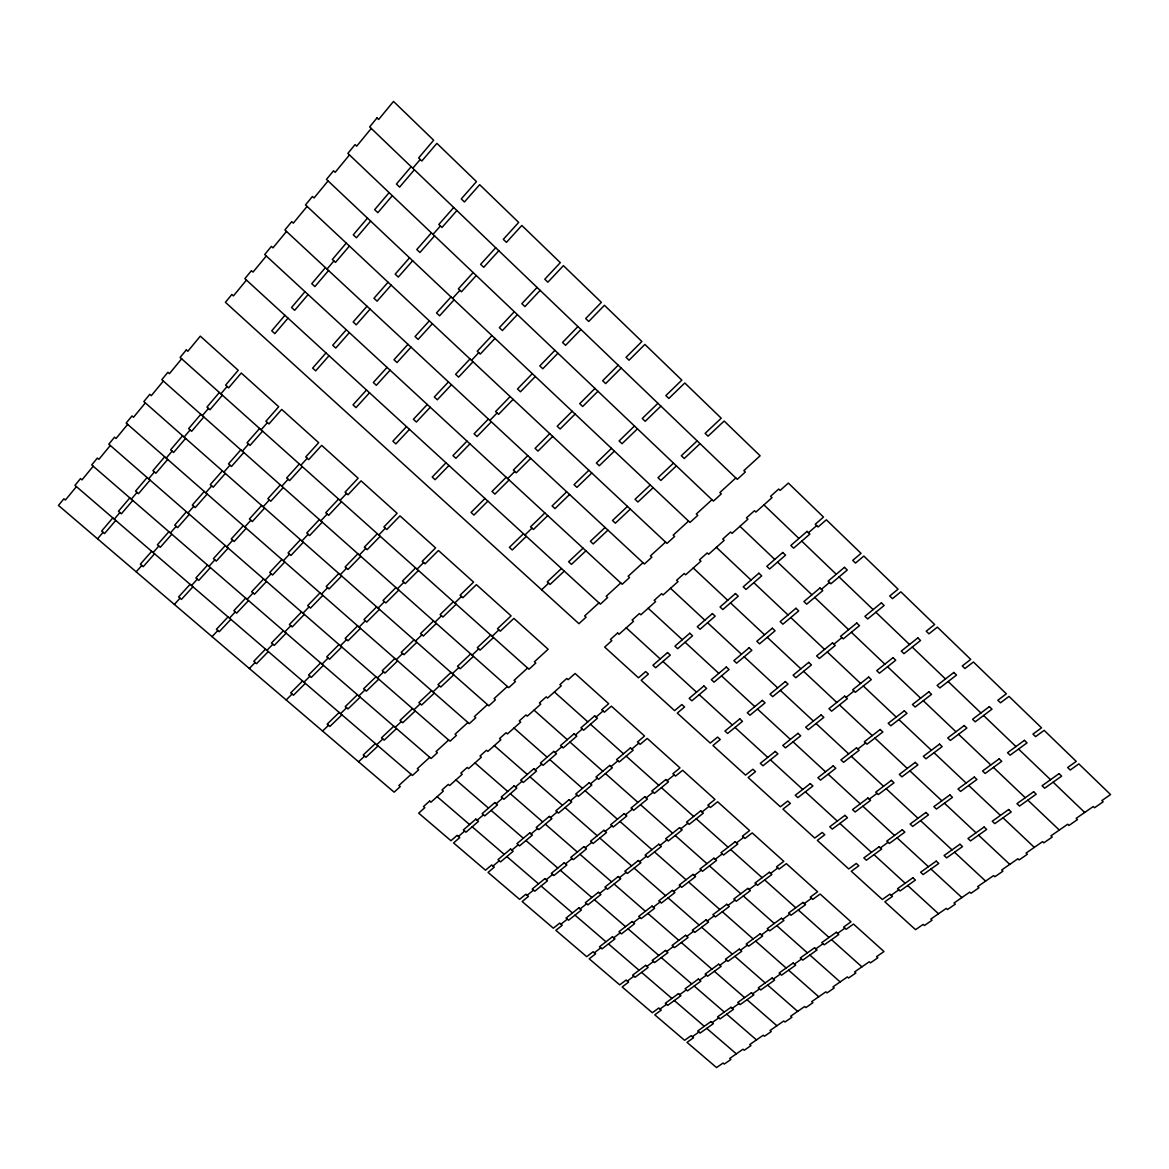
<?xml version="1.0" encoding="UTF-8"?>
<svg xmlns="http://www.w3.org/2000/svg" width="1169" height="1169" viewBox="0 0 1169 1169"><rect width="100%" height="100%" fill="white"/><g stroke="black" fill="none" stroke-linecap="round" stroke-linejoin="round"><path stroke-width="1.5" d="M76.423 486.625L65.391 500.04L63.915 498.768L58.45 505.417L394.128 792.173L400.207 786.635L398.877 785.495L411.137 774.316M93.213 466.241L81.991 479.874L80.515 478.589L74.948 485.354L412.467 775.456L418.648 769.83L417.304 768.676L429.754 757.322M110.295 445.491L98.883 459.359L97.378 458.058L91.723 464.941L431.098 758.476L437.367 752.748L436.037 751.594L448.677 740.035M127.669 424.376L116.052 438.492L114.547 437.177L108.79 444.176L450.036 741.219L456.407 735.403L455.062 734.22L467.921 722.486M145.351 402.896L133.529 417.26L132.009 415.93L126.164 423.061L469.28 723.669L475.768 717.751L474.409 716.568L487.488 704.629M163.339 381.05L151.312 395.663L149.793 394.318L143.831 401.566L488.847 705.828L495.437 699.822L494.078 698.609L507.375 686.481M181.663 358.795L169.417 373.671L167.883 372.312L161.819 379.691L508.734 687.693L515.441 681.585L514.068 680.358L527.599 668.025M246.454 280.078L233.42 295.903L231.857 294.471L225.412 302.318L578.933 623.691L586.049 617.217L584.646 615.946L598.981 602.868M266.284 255.982L253.015 272.099L251.452 270.653L244.876 278.646L600.384 604.154L607.602 597.549L606.2 596.278L620.783 582.966M286.493 231.433L272.976 247.843L271.398 246.381L264.705 254.521L622.186 584.266L629.55 577.559L628.148 576.244L642.979 562.713M307.082 206.416L293.317 223.147L291.724 221.657L284.9 229.957L644.397 564.013L651.878 557.189L650.461 555.874L665.57 542.095M328.08 180.917L314.037 197.97L312.43 196.465L305.489 204.911L666.988 543.424L674.615 536.469L673.198 535.139L688.57 521.096M349.458 154.936L335.152 172.311L333.545 170.791L326.458 179.398L689.988 522.441L697.761 515.368L696.329 514.024L711.979 499.733M371.274 128.429L356.691 146.154L355.069 144.605L347.851 153.387L713.411 501.092L721.317 493.888L719.885 492.514L735.827 477.96M112.808 517.896L101.63 531.062L104.552 533.561L115.746 520.424M129.817 497.892L118.449 511.262L121.386 513.79L132.755 500.434M147.104 477.536L135.546 491.141L138.497 493.698L150.07 480.108M164.697 456.816L152.934 470.669L155.901 473.255L167.678 459.432M182.598 435.745L170.63 449.831L173.626 452.461L185.593 438.404M200.82 414.308L188.633 428.643L191.643 431.303L203.83 416.997M219.348 392.492L206.957 407.075L209.982 409.764L222.388 395.195M284.915 315.309L271.749 330.812L274.832 333.633L288.012 318.143M304.992 291.68L291.563 307.476L294.676 310.326L308.105 294.559M325.435 267.613L311.758 283.702L314.885 286.595L328.562 270.536M346.258 243.094L332.332 259.489L335.474 262.426L349.414 246.045M367.49 218.106L353.286 234.823L356.457 237.789L370.661 221.102M389.116 192.651L374.65 209.675L377.835 212.685L392.316 195.691M411.167 166.685L396.423 184.044L399.623 187.098L414.381 169.768M97.553 538.821L103.091 532.304M114.27 519.168L119.91 512.533M131.293 499.163L137.021 492.427M148.595 478.822L154.425 471.969M166.188 458.131L172.121 451.146M184.103 437.074L190.138 429.973M202.325 415.653L208.462 408.419M220.868 393.851L227.122 386.486M326.999 269.075L333.91 260.965M412.774 168.234L420.226 159.466M151.678 551.315L140.353 564.203L143.246 566.673L154.571 553.799M168.906 531.705L157.391 544.812L160.299 547.311L171.814 534.218M186.426 511.759L174.722 525.086L177.63 527.628L189.363 514.302M204.254 491.477L192.33 505.037L195.267 507.594L207.191 494.049M222.373 470.829L210.259 484.638L213.211 487.225L225.339 473.445M240.829 449.831L228.496 463.874L231.462 466.504L243.81 452.476M259.606 428.468L247.054 442.759L250.034 445.418L262.601 431.142M325.99 352.906L312.649 368.089L315.688 370.865L329.044 355.697M346.302 329.775L332.712 345.25L335.781 348.055L349.37 332.624M366.993 306.234L353.155 321.986L356.238 324.836L370.076 309.113M388.064 282.24L373.963 298.285L377.076 301.178L391.177 285.148M409.545 257.794L395.18 274.145L398.293 277.068L412.672 260.745M431.419 232.879L416.792 249.538L419.919 252.504L434.576 235.875M453.733 207.498L438.813 224.477L441.97 227.487L456.904 210.537M136.174 571.831L141.8 565.431M153.124 552.557L158.838 546.055M170.367 532.962L176.168 526.357M187.888 513.03L193.806 506.309M205.729 492.763L211.735 485.924M223.863 472.144L229.972 465.189M242.319 451.161L248.544 444.088M261.096 429.812L267.438 422.608M432.998 234.385L440.392 225.982M190.079 584.325L178.609 596.95L181.458 599.39L192.943 586.78M207.527 565.109L195.866 577.954L198.73 580.423L210.405 567.593M225.266 545.572L213.416 558.636L216.294 561.135L228.16 548.086M243.313 525.699L231.243 538.982L234.151 541.51L246.221 528.242M261.666 505.476L249.392 518.992L252.314 521.549L264.589 508.062M280.341 484.916L267.862 498.666L270.784 501.253L283.278 487.531M299.337 463.991L286.639 477.975L289.591 480.605L302.303 466.636M366.511 390.008L353.009 404.869L356.019 407.616L369.536 392.769M387.056 367.387L373.32 382.511L376.345 385.288L390.095 370.178M407.981 344.329L393.997 359.745L397.036 362.551L411.035 347.164M429.301 320.861L415.053 336.555L418.107 339.405L432.369 323.725M451.015 296.941L436.505 312.927L439.573 315.82L454.113 299.848M473.153 272.567L458.35 288.86L461.448 291.797L476.251 275.519M495.7 247.726L480.62 264.34L483.732 267.306L498.827 250.721M174.356 604.431L180.041 598.177M191.511 585.552L197.298 579.181M208.973 566.351L214.848 559.878M226.713 546.829L232.704 540.253M244.774 526.971L250.853 520.278M263.127 506.776L269.323 499.967M281.817 486.216L288.115 479.29M300.828 465.306L307.228 458.263M452.564 298.402L459.899 290.336M228.028 616.925L216.411 629.302L219.231 631.728L230.848 619.365M245.68 598.104L233.873 610.686L236.708 613.126L248.529 600.559M263.639 578.962L251.627 591.762L254.477 594.232L266.503 581.461M281.89 559.498L269.688 572.518L272.552 575.016L284.768 562.011M300.462 539.698L288.056 552.937L290.935 555.465L303.356 542.255M319.356 519.562L306.731 533.02L309.624 535.577L322.264 522.134M338.586 499.061L325.727 512.767L328.635 515.354L341.509 501.676M406.505 426.641L392.872 441.181L395.838 443.899L409.486 429.374M427.284 404.489L413.402 419.306L416.383 422.038L430.28 407.25M448.443 381.927L434.298 397.007L437.294 399.783L451.453 384.733M469.996 358.956L455.589 374.314L458.599 377.134L473.021 361.791M491.944 335.561L477.259 351.211L480.298 354.061L494.984 338.425M514.302 311.714L499.353 327.656L502.407 330.549L517.37 314.622M537.097 287.413L521.856 303.662L524.925 306.599L540.18 290.38M212.071 636.652L217.829 630.515M229.445 618.153L235.29 611.913M247.112 599.332L253.059 593.004M265.071 580.204L271.12 573.76M283.336 560.755L289.488 554.208M301.909 540.969L308.178 534.306M320.817 520.848L327.188 514.068M340.047 500.376L346.521 493.464M471.516 360.373L478.779 352.629M265.524 649.16L253.775 661.289L256.552 663.671L268.315 651.557M283.38 630.719L271.442 643.038L274.233 645.449L286.186 633.145M301.544 611.957L289.401 624.494L292.221 626.935L304.364 614.412M320.014 592.888L307.666 605.644L310.486 608.114L322.849 595.372M338.791 573.497L326.239 586.458L329.073 588.957L341.64 576.01M357.889 553.77L345.118 566.965L347.982 569.493L360.768 556.312M377.324 533.707L364.333 547.121L367.212 549.678L380.217 536.279M446.003 462.792L432.209 477.04L435.131 479.699L448.94 465.481M467.001 441.108L452.958 455.603L455.895 458.306L469.953 443.84M488.379 419.028L474.073 433.801L477.04 436.534L491.345 421.804M510.152 396.554L495.583 411.59L498.564 414.367L513.133 399.36M532.319 373.656L517.487 388.97L520.483 391.776L535.329 376.491M554.91 350.335L539.8 365.926L542.811 368.776L557.934 353.213M577.924 326.56L562.537 342.459L565.562 345.352L580.964 329.483M249.333 668.493L255.163 662.472M266.912 650.359L272.845 644.251M284.783 631.932L290.803 625.722M302.961 613.184L309.084 606.872M321.431 594.13L327.656 587.715M340.223 574.753L346.55 568.222M359.336 555.041L365.78 548.393M378.771 534.993L385.332 528.227M489.855 420.416L497.073 412.978M302.566 681.001L290.686 692.881L293.448 695.234L305.328 683.368M320.627 662.925L308.558 675.01L311.319 677.392L323.404 665.336M338.995 644.557L326.721 656.846L329.497 659.243L341.786 646.983M357.656 625.883L345.176 638.362L347.967 640.802L360.461 628.337M376.652 606.886L363.954 619.585L366.759 622.054L379.472 609.37M395.955 587.554L383.037 600.471L385.872 602.97L398.79 590.082M415.594 567.915L402.457 581.051L405.307 583.579L418.444 570.457M484.974 498.491L471.049 512.431L473.942 515.061L487.882 501.136M506.192 477.259L492.003 491.448L494.911 494.122L509.114 479.948M527.789 455.662L513.337 470.099L516.274 472.802L530.711 458.38M549.766 433.655L535.066 448.37L538.003 451.102L552.718 436.417M572.167 411.254L557.189 426.232L560.141 429.008L575.133 414.045M594.963 388.429L579.722 403.685L582.688 406.505L597.943 391.264M618.196 365.181L602.663 380.729L605.644 383.578L621.192 368.06M286.171 699.953L292.06 694.065M303.955 682.185L309.946 676.208M322.016 664.124L328.109 658.045M340.384 645.77L346.579 639.589M359.058 627.11L365.356 620.812M378.055 608.128L384.455 601.728M397.372 588.825L403.889 582.308M417.026 569.186L423.646 562.567M507.653 478.603L514.813 471.458M339.185 712.476L327.174 724.122L329.892 726.446L341.903 714.814M357.436 694.766L345.235 706.602L347.967 708.955L360.184 697.133M375.994 676.763L363.588 688.804L366.335 691.186L378.741 679.16M394.859 658.468L382.248 670.699L385.01 673.11L397.635 660.894M414.045 639.867L401.215 652.302L403.992 654.742L416.822 642.322M433.553 620.944L420.504 633.583L423.295 636.053L436.344 623.428M453.382 601.684L440.128 614.558L442.934 617.057L456.202 604.212M523.464 533.722L509.392 547.37L512.256 549.971L526.328 536.352M544.886 512.943L530.565 526.839L533.429 529.469L547.764 515.602M566.673 491.798L552.104 505.943L554.983 508.617L569.581 494.487M588.869 470.274L574.037 484.667L576.931 487.371L591.792 473.007M611.475 448.355L596.365 463.012L599.273 465.744L614.397 451.117M634.489 426.027L619.102 440.947L622.04 443.723L637.441 428.818M657.942 403.29L642.263 418.487L645.2 421.308L660.894 406.125M322.586 731.049L328.533 725.277M340.544 713.645L346.594 707.786M358.81 695.95L364.962 689.988M377.368 677.962L383.622 671.912M396.247 659.681L402.604 653.515M415.433 641.094L421.907 634.825M434.941 622.186L441.531 615.8M454.799 602.956L461.492 596.468M524.896 535.037L531.997 528.154M375.366 743.572L363.238 754.984L365.926 757.278L378.069 745.895M393.807 726.227L381.474 737.829L384.177 740.152L396.525 728.565M412.555 708.589L400.017 720.382L402.735 722.734L415.273 710.957M431.609 690.66L418.867 702.642L421.6 705.024L434.342 693.071M450.986 672.438L438.024 684.625L440.771 687.036L453.733 674.864M470.683 653.909L457.517 666.301L460.265 668.741L473.445 656.364M490.717 635.059L477.317 647.655L480.094 650.125L493.493 637.543M561.456 568.514L547.253 581.87L550.073 584.442L564.291 571.1M583.068 548.173L568.616 561.778L571.451 564.379L585.917 550.804M605.074 527.482L590.36 541.32L593.209 543.95L607.938 530.141M627.475 506.411L612.498 520.497L615.362 523.171L630.339 509.099M650.271 484.96L635.03 499.309L637.909 502.012L653.164 487.692M673.49 463.114L657.972 477.726L660.865 480.459L676.398 465.876M697.148 440.874L681.322 455.749L684.245 458.526L700.056 443.679M358.562 761.793L364.582 756.138M376.71 744.726L382.833 738.983M395.166 727.396L401.376 721.551M413.914 709.773L420.241 703.84M432.983 691.873L439.398 685.823M452.359 673.651L458.891 667.514M472.071 655.137L478.706 648.897M492.105 636.301L498.871 629.959M541.627 589.775L548.67 583.156M458.438 836.478L464.648 831.086M477.157 820.229L483.469 814.764M496.182 803.731L502.582 798.164M515.514 786.956L522.017 781.301M535.154 769.903L541.773 764.161M555.129 752.573L561.851 746.728M575.426 734.95L582.264 729.018M596.073 717.035L603.029 711M808.466 532.728L816.678 525.612M492.997 866.054L499.251 860.779M511.876 850.141L518.247 844.778M531.077 833.965L537.535 828.514M550.57 817.54L557.145 812.002M570.384 800.838L577.062 795.212M590.52 783.858L597.315 778.145M610.992 766.601L617.904 760.8M631.815 749.066L638.829 743.148M821.383 589.308L829.493 582.469M527.161 895.293L533.473 890.135M546.215 879.702L552.63 874.456M565.562 863.862L572.079 858.528M585.216 847.759L591.85 842.338M605.206 831.407L611.928 825.899M625.503 814.778L632.356 809.182M646.15 797.886L653.106 792.187M667.134 780.702L674.206 774.915M833.892 644.177L841.928 637.602M560.945 924.211L567.316 919.141M580.145 908.941L586.619 903.783M599.653 893.408L606.229 888.192M619.482 877.641L626.16 872.337M639.618 861.626L646.399 856.219M660.076 845.333L666.973 839.853M680.884 828.792L687.883 823.21M702.028 811.973L709.145 806.303M846.035 697.396L853.984 691.084M594.349 952.808L600.764 947.84M613.696 937.83L620.228 932.789M633.364 922.633L639.984 917.504M653.339 907.188L660.061 901.986M673.636 891.494L680.475 886.204M694.254 875.537L701.195 870.174M715.209 859.332L722.267 853.881M736.514 842.864L743.689 837.311M857.812 749.051L865.674 742.973M627.373 981.083L633.846 976.217M646.881 966.412L653.456 961.473M666.695 951.522L673.359 946.495M686.817 936.384L693.597 931.284M707.26 921.011L714.142 915.838M728.024 905.39L735.023 900.13M749.139 889.521L756.241 884.173M770.59 873.404L777.809 867.968M869.254 799.201L877.028 793.356M660.047 1009.037L666.564 1004.273M679.686 994.673L686.305 989.836M699.646 980.075L706.368 975.165M719.914 965.258L726.738 960.26M740.503 950.207L747.429 945.136M761.414 934.908L768.457 929.75M782.675 919.36L789.82 914.129M804.257 903.579L811.534 898.245M880.374 847.92L888.06 842.279M692.355 1036.698L698.916 1032.022M712.14 1022.612L718.803 1017.878M732.232 1008.321L738.998 1003.513M752.631 993.811L759.514 988.916M773.367 979.052L780.351 974.084M794.423 964.074L801.51 959.033M815.816 948.863L823.02 943.734M837.545 933.403L844.88 928.186M891.173 895.249L898.786 889.828M437.133 796.673L469.573 824.554M472.188 826.804L504.263 854.364M506.849 856.585L538.544 883.837M541.101 886.029L572.445 912.974M574.973 915.137L605.966 941.776M608.464 943.924L639.107 970.27M641.576 972.389L671.883 998.443M674.323 1000.532L704.293 1026.294M706.719 1028.369L736.353 1053.853M455.895 779.928L488.496 808.115M491.126 810.395L523.347 838.261M525.933 840.511L557.788 868.056M560.36 870.277L591.85 897.514M594.393 899.706L625.517 926.637M628.031 928.814L658.819 955.438M661.289 957.586L691.727 983.903M694.181 986.037L724.283 1012.062M726.709 1014.166L756.475 1039.913M474.95 762.904L507.711 791.428M510.356 793.722L542.723 821.909M545.338 824.174L577.34 852.04M579.926 854.276L611.562 881.821M614.105 884.042L645.39 911.265M647.904 913.457L678.824 940.373M681.322 942.535L711.892 969.145M714.361 971.293L744.58 997.61M747.02 999.729L776.903 1025.754M494.326 745.617L527.248 774.448M529.893 776.771L562.435 805.28M565.051 807.574L597.213 835.747M599.799 838.027L631.581 865.864M634.153 868.114L665.57 895.644M668.098 897.865L699.15 925.074M701.663 927.265L732.364 954.167M734.833 956.33L765.198 982.924M767.638 985.072L797.653 1011.375M514.009 728.024L547.092 757.205M549.766 759.558L582.454 788.388M585.099 790.712L617.407 819.206M620.008 821.5L651.937 849.658M654.508 851.938L686.071 879.76M688.614 882.01L719.812 909.526M722.325 911.732L753.157 938.941M755.656 941.133L786.138 968.02M788.593 970.182L818.738 996.762M534.043 710.153L567.286 739.67M569.961 742.052L602.809 771.219M605.454 773.571L637.923 802.387M640.539 804.71L672.613 833.19M675.2 835.484L706.909 863.628M709.466 865.908L740.795 893.73M743.323 895.965L774.302 923.466M776.801 925.687L807.414 952.867M809.883 955.058L840.146 981.931M554.398 691.975L587.802 721.843M590.491 724.254L623.501 753.757M626.16 756.138L658.775 785.29M661.406 787.643L693.641 816.444M696.242 818.768L728.082 847.233M730.654 849.527L762.13 877.671M764.658 879.936L795.768 907.743M798.281 909.979L829.026 937.465M831.51 939.686L861.904 966.851M626.248 627.826L660.222 658.936M662.955 661.449L696.505 692.165M699.208 694.649L732.349 724.985M735.023 727.439L767.77 757.41M770.4 759.821L802.752 789.44M805.353 791.822L837.296 821.076M839.883 823.444L871.446 852.347M873.988 854.671L905.186 883.238M907.699 885.532L938.517 913.763M648.181 608.231L682.331 639.721M685.078 642.263L718.803 673.359M721.507 675.872L754.809 706.587M757.497 709.057L790.39 739.392M793.035 741.833L825.519 771.803M828.149 774.214L860.238 803.819M862.824 806.201L894.519 835.455M897.076 837.808L928.405 866.697M930.933 869.02L961.882 897.573M670.524 588.299L704.834 620.184M707.596 622.756L741.467 654.231M744.2 656.773L777.663 687.854M780.351 690.368L813.39 721.068M816.064 723.538L848.694 753.873M851.324 756.314L883.559 786.269M886.146 788.68L917.986 818.271M920.558 820.653L952.019 849.878M954.547 852.245L985.628 881.119M693.246 568.002L727.732 600.296M730.508 602.897L764.541 634.767M767.288 637.339L800.897 668.814M803.614 671.342L836.799 702.423M839.474 704.936L872.264 735.622M874.894 738.092L907.276 768.413M909.877 770.853L941.863 800.794M944.435 803.205L976.027 832.781M978.57 835.163L1009.768 864.388M716.378 547.34L751.024 580.043M753.815 582.673L788.023 614.952M790.785 617.553L824.554 649.423M827.272 651.995L860.618 683.456M863.306 685.998L896.228 717.065M898.888 719.563L931.401 750.25M934.016 752.719L966.135 783.025M968.721 785.466L1000.445 815.392M1002.987 817.803L1034.317 847.364M739.933 526.313L774.755 559.425M777.56 562.099L811.929 594.787M814.705 597.417L848.636 629.696M851.368 632.297L884.86 664.153M887.563 666.725L920.631 698.171M923.291 700.713L955.95 731.765M958.58 734.278L990.83 764.95M993.431 767.419L1025.271 797.711M1027.843 800.151L1059.304 830.063M763.927 504.906L798.909 538.441M801.729 541.145L836.259 574.257M839.05 576.931L873.126 609.604M875.873 612.249L909.526 644.514M912.244 647.1L945.458 678.955M948.132 681.527L980.937 712.973M983.582 715.501L1015.963 746.553M1018.564 749.051L1050.551 779.708M1053.123 782.178L1084.7 812.455M186.295 349.911L180.114 357.422L528.972 669.252L535.782 663.028L534.408 661.8L548.159 649.248L513.892 618.401L500.259 631.202L497.468 628.703L511.101 615.888L476.397 584.661L462.895 597.724L460.075 595.196L473.577 582.118L438.448 550.497L425.078 563.838L422.214 561.281L435.584 547.91L400.003 515.894L386.778 529.528L383.885 526.941L397.109 513.279L361.075 480.854L347.997 494.779L345.06 492.149L358.138 478.209L321.65 445.374L308.718 459.592L305.752 456.933L318.684 442.686L281.729 409.428L268.943 423.952L265.933 421.264L278.704 406.71L241.282 373.028L228.642 387.86L225.602 385.127L238.228 370.281L200.308 336.146L187.829 351.284L186.295 349.911M377.002 117.923L369.638 126.88L737.274 479.348L745.311 472.013L743.879 470.625L760.113 455.793L724.166 421.045L708.049 436.183L705.126 433.363L721.229 418.21L684.8 382.994L668.814 398.454L665.848 395.604L681.819 380.115L644.893 344.417L629.039 360.227L626.043 357.334L641.869 341.494L604.431 305.299L588.738 321.475L585.684 318.553L601.377 302.347L563.414 265.655L547.866 282.182L544.783 279.216L560.316 262.66L521.827 225.456L506.44 242.363L503.313 239.353L518.685 222.417L479.655 184.687L464.429 201.974L461.258 198.92L476.47 181.604L436.885 143.349L421.834 161.015L418.619 157.932L433.655 140.222L393.515 101.425L378.639 119.486L377.002 117.923M429.637 801.057L423.485 806.552L424.8 807.677L418.677 813.142L450.956 840.716L457.137 835.353L459.738 837.589L453.572 842.937L485.486 870.204L491.711 864.958L494.282 867.15L488.058 872.41L519.606 899.356L525.889 894.212L528.432 896.389L522.148 901.533L553.346 928.186L559.688 923.13L562.201 925.293L555.859 930.334L586.721 956.68L593.092 951.741L595.591 953.875L589.205 958.814L619.716 984.868L626.146 980.031L628.601 982.135L622.171 986.972L652.346 1012.749L658.819 1007.999L661.259 1010.089L654.772 1014.824L684.61 1040.308L691.142 1035.661L693.553 1037.721L687.021 1042.368L716.539 1067.575L723.114 1063.03L724.298 1064.053L730.903 1059.479L729.719 1058.456L743.031 1049.221L744.229 1050.259L750.936 1045.612L749.738 1044.575L763.255 1035.208L764.453 1036.245L771.262 1031.54L770.064 1030.488L783.785 1020.975L784.998 1022.027L791.91 1017.249L790.712 1016.182L804.652 1006.524L805.865 1007.59L812.893 1002.724L811.681 1001.658L825.84 991.838L827.053 992.919L834.184 987.98L832.971 986.899L847.364 976.933L848.577 978.015L855.84 973.003L854.612 971.907L869.225 961.78L870.452 962.876L877.817 957.776L876.589 956.666L883.998 951.537L853.487 924.065L846.122 929.297L843.623 927.075L850.988 921.83L820.112 894.037L812.791 899.385L810.278 897.12L817.599 891.772L786.357 863.643L779.08 869.108L776.537 866.813L783.8 861.348L752.193 832.898L744.974 838.465L742.403 836.156L749.607 830.574L717.62 801.773L710.445 807.472L707.844 805.134L715.004 799.435L682.638 770.283L675.521 776.099L672.876 773.732L679.993 767.901L647.217 738.413L640.159 744.346L637.5 741.95L644.543 736.002L611.372 706.149L604.373 712.213L601.67 709.788L608.669 703.709L575.09 673.49L568.149 679.686L566.79 678.458L559.893 684.625L561.252 685.852L547.574 698.068L546.215 696.856L539.42 702.92L540.779 704.133L527.321 716.144L525.977 714.946L519.299 720.908L520.658 722.106L507.419 733.927L506.075 732.744L499.514 738.603L500.858 739.787L487.838 751.404L486.494 750.235L480.035 756.007L481.38 757.176L468.564 768.617L467.235 767.449L460.878 773.133L462.208 774.287L449.612 785.539L448.282 784.384L442.028 789.981L443.358 791.121L430.952 802.197L429.637 801.057M617.627 633.013L610.437 639.443L611.825 640.7L604.68 647.085L638.479 677.815L645.683 671.561L648.415 674.045L641.211 680.3L674.601 710.65L681.863 704.527L684.552 706.982L677.289 713.105L710.284 743.089L717.591 737.084L720.265 739.509L712.929 745.501L745.53 775.12L752.894 769.26L755.525 771.657L748.145 777.517L780.351 806.785L787.774 801.028L790.376 803.395L782.938 809.138L814.749 838.056L822.231 832.43L824.788 834.768L817.321 840.379L848.752 868.962L856.278 863.453L858.806 865.761L851.28 871.27L882.347 899.502L889.916 894.11L892.429 896.389L884.845 901.781L915.546 929.676L923.159 924.401L924.401 925.527L932.058 920.222L930.816 919.097L946.262 908.386L947.504 909.54L955.292 904.148L954.05 902.994L969.744 892.122L971.001 893.277L978.921 887.797L977.664 886.628L993.621 875.566L994.877 876.735L1002.929 871.168L1001.672 869.999L1017.907 858.747L1019.163 859.931L1027.346 854.261L1026.09 853.078L1042.602 841.636L1043.859 842.834L1052.188 837.062L1050.931 835.864L1067.721 824.233L1068.992 825.446L1077.453 819.571L1076.181 818.358L1093.263 806.522L1094.549 807.75L1103.156 801.788L1101.885 800.56L1110.55 794.555L1078.841 763.898L1070.219 770.035L1067.633 767.536L1076.254 761.399L1044.151 730.362L1035.573 736.631L1032.958 734.103L1041.535 727.834L1009.008 696.403L1000.489 702.803L997.829 700.246L1006.363 693.831L973.412 661.99L964.936 668.536L962.262 665.95L970.723 659.389L937.363 627.139L928.946 633.832L926.213 631.216L934.645 624.509L900.846 591.835L892.473 598.674L889.711 596.015L898.084 589.161L863.833 556.064L855.518 563.063L852.727 560.375L861.042 553.361L826.337 519.81L818.081 526.971L815.261 524.238L823.502 517.078L788.344 483.089L780.161 490.41L778.729 489.022L770.59 496.299L772.008 497.673L755.875 512.08L754.458 510.721L746.465 517.867L747.882 519.226L732.042 533.371L730.625 532.027L722.763 539.041L724.181 540.37L708.619 554.267L707.216 552.937L699.5 559.834L700.918 561.164L685.618 574.812L684.216 573.497L676.646 580.262L678.049 581.577L663.028 594.977L661.639 593.691L654.187 600.34L655.59 601.626L640.831 614.806L639.443 613.52L632.122 620.067L633.51 621.338L619.015 634.285L617.627 633.013M475.856 819.104L463.333 829.975L465.949 832.211L478.472 821.354L475.856 819.104M494.867 802.577L482.154 813.624L484.77 815.889L497.497 804.871L494.867 802.577M514.185 785.802L501.267 797.024L503.912 799.304L516.83 788.111L514.185 785.802M533.824 768.734L520.702 780.147L523.347 782.456L536.483 771.072L533.824 768.734M553.785 751.389L540.443 762.992L543.103 765.33L556.459 753.757L553.785 751.389M574.081 733.767L560.521 745.544L563.195 747.912L576.77 736.149L574.081 733.767M594.714 715.837L580.92 727.819L583.609 730.216L597.417 718.248L594.714 715.837M667.543 652.565L652.93 665.263L655.663 667.762L670.29 655.093L667.543 652.565M689.783 633.247L674.922 646.165L677.655 648.693L692.545 635.79L689.783 633.247M712.418 613.593L697.279 626.73L700.041 629.287L715.18 616.165L712.418 613.593M735.447 593.574L720.046 606.959L722.822 609.546L738.223 596.19L735.447 593.574M758.886 573.219L743.221 586.838L745.997 589.454L761.691 575.864L758.886 573.219M782.762 552.484L766.806 566.337L769.597 568.996L785.568 555.158L782.762 552.484M807.063 531.369L790.814 545.485L793.619 548.173L809.883 534.087L807.063 531.369M510.59 849.015L497.965 859.668L500.551 861.889L513.176 851.251L510.59 849.015M529.776 832.839L516.946 843.653L519.547 845.888L532.377 835.09L529.776 832.839M549.255 816.4L536.235 827.389L538.836 829.654L551.87 818.68L549.255 816.4M569.069 799.684L555.83 810.848L558.446 813.142L571.699 801.992L569.069 799.684M589.205 782.689L575.747 794.043L578.377 796.367L591.85 785.027L589.205 782.689M609.677 765.432L595.985 776.976L598.63 779.314L612.322 767.785L609.677 765.432M630.486 747.868L616.574 759.602L619.219 761.983L633.145 750.264L630.486 747.868M703.899 685.94L689.169 698.361L691.858 700.83L706.602 688.424L703.899 685.94M726.314 667.017L711.322 679.671L714.04 682.17L729.032 669.545L726.314 667.017M749.124 647.787L733.869 660.646L736.602 663.174L751.857 650.329L749.124 647.787M772.329 628.206L756.811 641.299L759.543 643.856L775.076 630.778L772.329 628.206M795.943 608.275L780.161 621.601L782.909 624.188L798.705 610.89L795.943 608.275M819.995 587.992L803.921 601.553L806.683 604.168L822.771 590.637L819.995 587.992M844.471 567.33L828.105 581.139L830.881 583.799L847.262 570.019L844.471 567.33M544.929 878.606L532.202 889.039L534.759 891.216L547.487 880.812L544.929 878.606M564.276 862.751L551.344 873.345L553.901 875.552L566.848 864.972L564.276 862.751M583.93 846.634L570.793 857.403L573.365 859.639L586.517 848.884L583.93 846.634M603.905 830.268L590.55 841.212L593.136 843.477L606.506 832.547L603.905 830.268M624.202 813.624L610.627 824.744L613.228 827.038L626.818 815.933L624.202 813.624M644.835 796.717L631.041 808.027L633.656 810.336L647.451 799.055L644.835 796.717M665.819 779.533L651.791 791.018L654.421 793.356L668.449 781.886L665.819 779.533M739.802 718.891L724.955 731.049L727.615 733.489L742.476 721.346L739.802 718.891M762.378 700.377L747.283 712.754L749.957 715.223L765.067 702.861L762.378 700.377M785.363 681.542L770.006 694.138L772.694 696.636L788.067 684.07L785.363 681.542M808.743 662.385L793.108 675.2L795.811 677.728L811.447 664.927L808.743 662.385M832.533 642.892L816.62 655.926L819.337 658.483L835.25 645.463L832.533 642.892M856.745 623.033L840.555 636.316L843.287 638.902L859.493 625.649L856.745 623.033M881.397 602.839L864.914 616.341L867.661 618.971L884.144 605.484L881.397 602.839M578.874 907.845L566.044 918.06L568.572 920.237L581.417 910.023L578.874 907.845M598.382 892.312L585.348 902.687L587.89 904.879L600.924 894.519L598.382 892.312M618.196 876.531L604.957 887.081L607.5 889.288L620.754 878.752L618.196 876.531M638.332 860.501L624.874 871.212L627.432 873.448L640.904 862.751L638.332 860.501M658.79 844.208L645.113 855.094L647.684 857.359L661.376 846.473L658.79 844.208M679.584 827.637L665.687 838.714L668.273 840.993L682.17 829.946L679.584 827.637M700.728 810.804L686.598 822.055L689.184 824.379L703.329 813.142L700.728 810.804M775.266 751.433L760.303 763.342L762.948 765.753L777.911 753.859L775.266 751.433M798.018 733.328L782.806 745.427L785.451 747.868L800.663 735.783L798.018 733.328M821.149 714.887L805.675 727.22L808.334 729.675L823.824 717.371L821.149 714.887M844.69 696.139L828.953 708.677L831.627 711.176L847.379 698.653L844.69 696.139M868.655 677.056L852.639 689.812L855.313 692.34L871.343 679.613L868.655 677.056M893.028 657.65L876.735 670.626L879.424 673.183L895.732 660.222L893.028 657.65M917.855 637.879L901.255 651.089L903.958 653.676L920.558 640.495L917.855 637.879M612.454 936.764L599.522 946.773L602.006 948.907L614.952 938.912L612.454 936.764M632.108 921.537L618.971 931.708L621.47 933.87L634.621 923.715L632.108 921.537M652.083 906.077L638.727 916.408L641.24 918.6L654.596 908.284L652.083 906.077M672.365 890.369L658.805 900.875L661.333 903.082L674.908 892.605L672.365 890.369M692.983 874.412L679.204 885.079L681.746 887.315L695.526 876.662L692.983 874.412M713.923 858.192L699.924 869.035L702.481 871.3L716.495 860.472L713.923 858.192M735.228 841.709L720.981 852.727L723.553 855.021L737.785 844.018L735.228 841.709M810.292 783.595L795.241 795.256L797.842 797.623L812.908 785.992L810.292 783.595M833.205 765.856L817.891 777.721L820.506 780.118L835.82 768.281L833.205 765.856M856.497 747.824L840.92 759.879L843.55 762.32L859.142 750.279L856.497 747.824M880.199 729.471L864.359 741.745L866.989 744.2L882.843 731.955L880.199 729.471M904.324 710.81L888.192 723.29L890.851 725.774L906.969 713.324L904.324 710.81M928.858 691.814L912.448 704.512L915.108 707.026L931.532 694.357L928.858 691.814M953.831 672.467L937.129 685.399L939.803 687.957L956.52 675.054L953.831 672.467M645.639 965.346L632.604 975.165L635.074 977.269L648.123 967.479L645.639 965.346M665.453 950.441L652.214 960.407L654.684 962.54L667.937 952.589L665.453 950.441M685.56 935.302L672.117 945.414L674.615 947.577L688.059 937.48L685.56 935.302M706.003 919.915L692.34 930.203L694.839 932.38L708.516 922.122L706.003 919.915M726.767 904.28L712.885 914.728L715.399 916.934L729.295 906.516L726.767 904.28M747.868 888.396L733.767 899.019L736.295 901.255L750.396 890.646L747.868 888.396M769.319 872.264L754.984 883.048L757.512 885.313L771.847 874.529L769.319 872.264M844.909 815.363L829.742 826.775L832.313 829.113L847.481 817.73L844.909 815.363M867.968 798.003L852.552 809.606L855.124 811.987L870.554 800.4L867.968 798.003M891.421 780.351L875.742 792.158L878.328 794.555L894.022 782.777L891.421 780.351M915.269 762.393L899.326 774.404L901.927 776.83L917.884 764.847L915.269 762.393M939.54 744.127L923.32 756.343L925.936 758.798L942.156 746.611L939.54 744.127M964.235 725.54L947.723 737.96L950.353 740.459L966.865 728.053L964.235 725.54M989.354 706.631L972.564 719.271L975.194 721.799L991.999 709.174L989.354 706.631M678.473 993.621L665.336 1003.236L667.777 1005.325L680.913 995.725L678.473 993.621M698.419 979.008L685.078 988.769L687.533 990.888L700.874 981.142L698.419 979.008M718.672 964.177L705.141 974.098L707.596 976.232L721.141 966.339L718.672 964.177M739.261 949.111L725.511 959.179L727.98 961.342L741.745 951.288L739.261 949.111M760.171 933.812L746.187 944.041L748.671 946.218L762.656 936.004L760.171 933.812M781.418 918.249L767.215 928.654L769.713 930.86L783.917 920.471L781.418 918.249M803.001 902.453L788.578 913.018L791.077 915.239L805.514 904.704L803.001 902.453M879.103 846.751L863.833 857.914L866.375 860.238L881.645 849.089L879.103 846.751M902.307 829.756L886.789 841.11L889.346 843.463L904.864 832.123L902.307 829.756M925.906 812.484L910.125 824.028L912.682 826.41L928.478 814.866L925.906 812.484M949.9 794.905L933.856 806.654L936.427 809.065L952.487 797.331L949.9 794.905M974.318 777.034L957.995 788.987L960.582 791.413L976.904 779.489L974.318 777.034M999.159 758.856L982.544 771.014L985.146 773.469L1001.76 761.326L999.159 758.856M1024.439 740.342L1007.532 752.719L1010.133 755.203L1027.04 742.856L1024.439 740.342M710.927 1021.574L697.703 1031L700.114 1033.06L713.353 1023.664L710.927 1021.574M731.02 1007.269L717.591 1016.825L720.016 1018.93L733.445 1009.373L731.02 1007.269M751.419 992.744L737.785 1002.447L740.211 1004.566L753.859 994.863L751.419 992.744M772.139 977.985L758.286 987.849L760.727 989.982L774.594 980.133L772.139 977.985M793.196 962.993L779.124 973.017L781.579 975.165L795.651 965.17L793.196 962.993M814.574 947.752L800.283 957.937L802.752 960.129L817.043 949.959L814.574 947.752M836.303 932.277L821.778 942.623L824.262 944.83L838.787 934.513L836.303 932.277M912.887 877.758L897.529 888.688L900.042 890.983L915.4 880.067L912.887 877.758M936.223 861.129L920.617 872.235L923.145 874.558L938.751 863.467L936.223 861.129M959.968 844.223L944.099 855.518L946.627 857.871L962.511 846.575L959.968 844.223M984.108 827.024L967.976 838.524L970.518 840.891L986.665 829.42L984.108 827.024M1008.672 809.532L992.247 821.222L994.804 823.634L1011.229 811.958L1008.672 809.532M1033.644 791.749L1016.957 803.644L1019.514 806.069L1036.216 794.189L1033.644 791.749M1059.07 773.644L1042.076 785.743L1044.648 788.213L1061.642 776.128L1059.07 773.644"/></g></svg>
